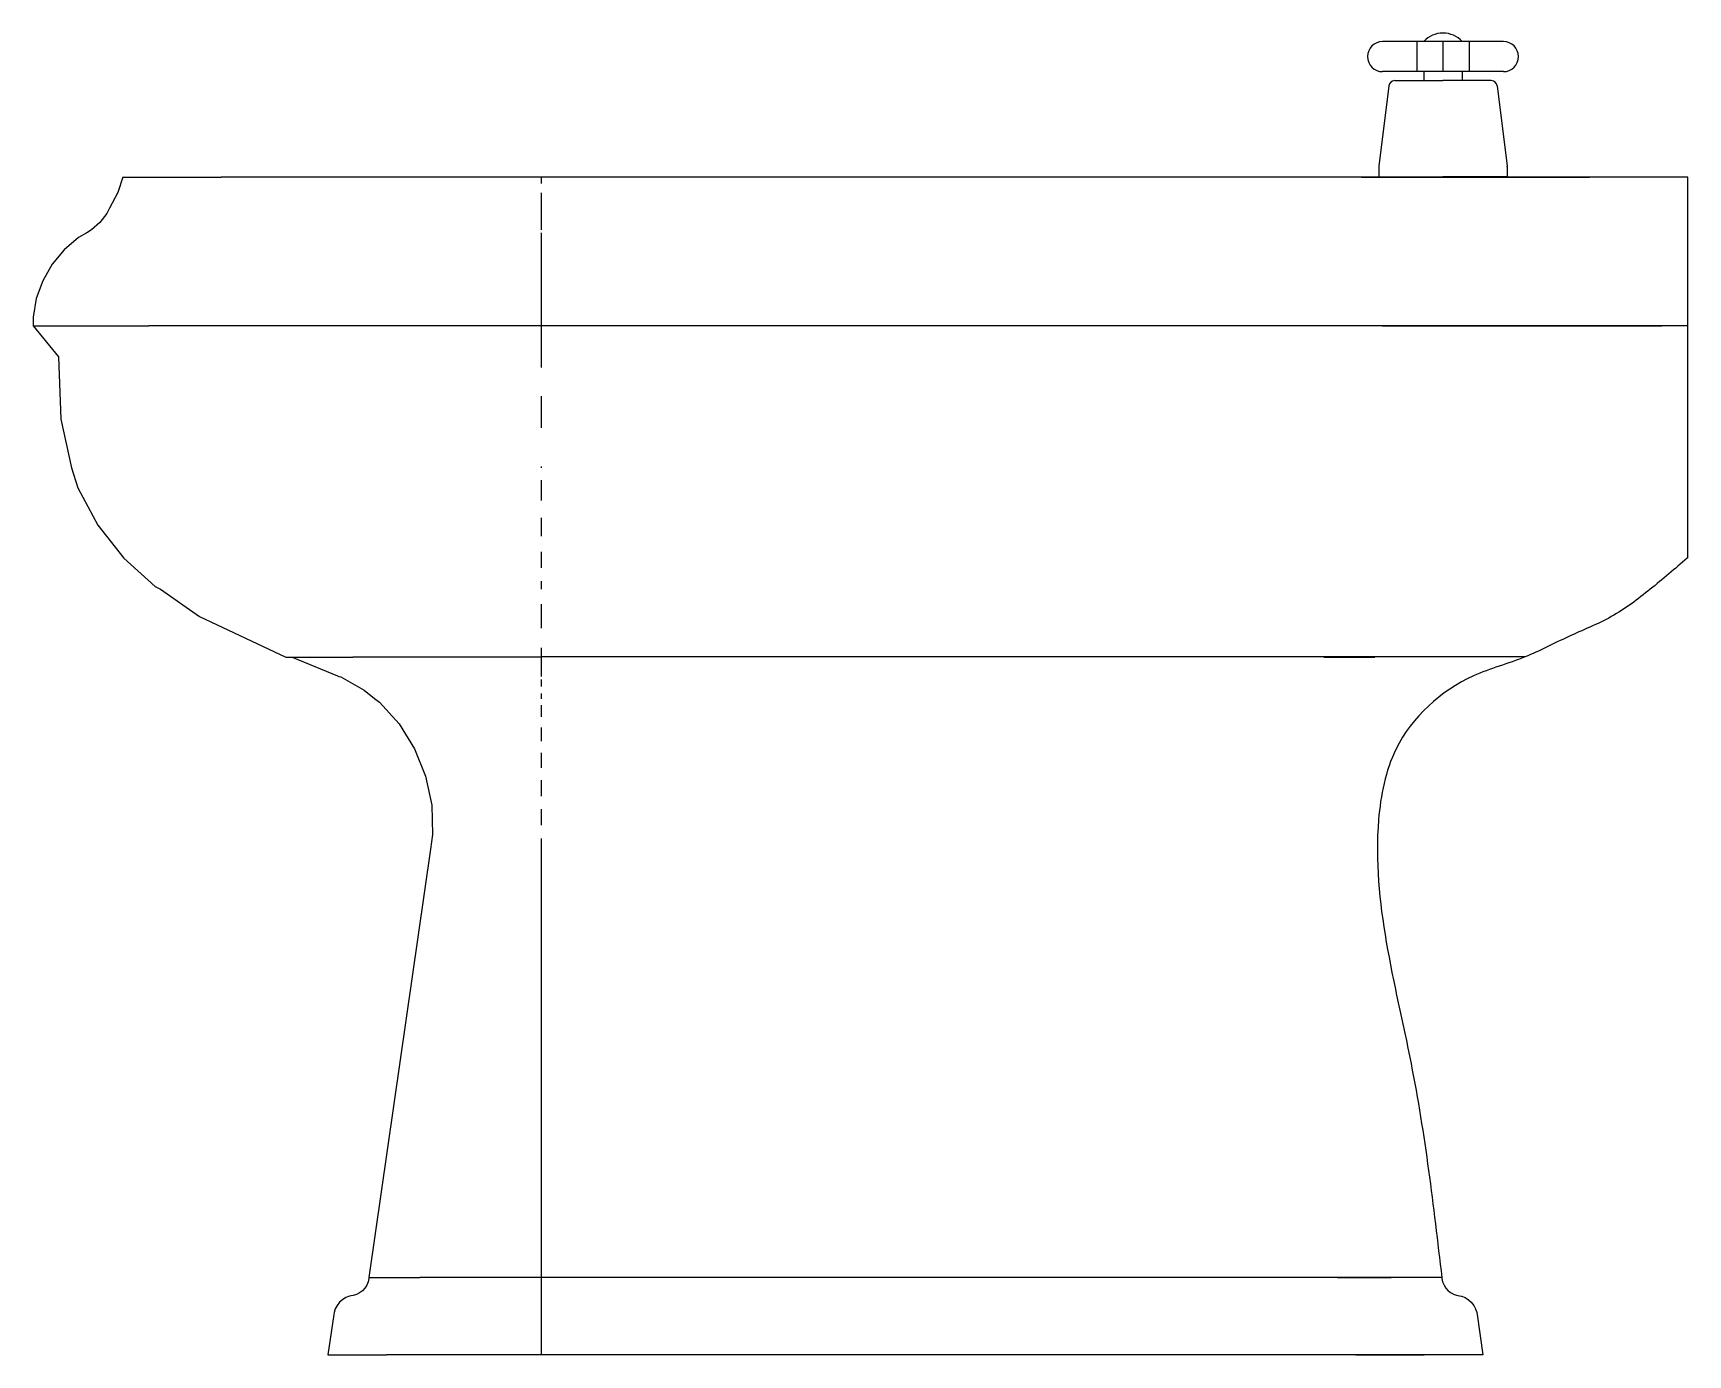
# Model space of a CAD drawing. Header units: millimetres. Extents: x -168 to 380, y 0 to 438.
import ezdxf

# ---------------------------------------------------------------- set-up
doc = ezdxf.new("R2010")
doc.units = ezdxf.units.MM
doc.layers.add('ceco.net 370', color=7, linetype='Continuous')

msp = doc.modelspace()

# ---------------------------------------------------------------- linework, layer by layer
at = {"layer": 'ceco.net 370'}
for p, q in [((318.84, 435.21), (278.84, 435.21)), ((290.18, 435.21), (290.18, 425.21)), ((298.84, 435.21), (298.84, 425.21)), ((307.5, 435.21), (307.5, 425.21)), ((318.84, 425.21), (278.84, 425.21)), ((282.85, 422.25), (298.84, 422.25)), ((292.47, 425.21), (292.47, 422.25)), ((314.84, 422.25), (298.84, 422.25)), ((305.22, 425.21), (305.22, 422.25)), ((280.87, 420.5), (277.61, 393.92)), ((316.82, 420.5), (320.08, 393.92)), ((277.59, 393.68), (277.59, 390.35)), ((277.59, 390.35), (318.93, 390.35)), ((277.59, 390.35), (298.84, 390.35)), ((320.09, 390.35), (298.84, 390.35)), ((320.09, 393.68), (320.09, 390.35))]:
    msp.add_line(p, q, dxfattribs=at)
at = {"layer": 'ceco.net 370', "linetype": 'Continuous'}
for p, q in [((-138.61, 390.3), (-140.26, 385.15)), ((-138.61, 390.3), (-127.5, 390.3)), ((-127.5, 390.3), (-106.02, 390.3)), ((-84.91, 390.3), (-106.02, 390.3)), ((-59.27, 390.3), (-84.91, 390.3)), ((-30.45, 390.3), (-59.27, 390.3)), ((0, 390.3), (-30.45, 390.3)), ((380, 390.3), (0, 390.3)), ((0, 390.3), (0, 388.18)), ((271.83, 390.3), (300.65, 390.3)), ((300.65, 390.3), (326.3, 390.3)), ((326.3, 390.3), (347.4, 390.3)), ((368.89, 390.3), (347.4, 390.3)), ((380, 390.3), (368.89, 390.3)), ((380, 384.69), (380, 390.3)), ((-140.26, 385.15), (-143, 379.93)), ((0, 385.02), (0, 379.93)), ((380, 379.93), (380, 384.69)), ((-143, 379.93), (-143.95, 378.17)), ((0, 379.93), (0, 378.17)), ((380, 378.29), (380, 379.93)), ((-146.23, 375.26), (-148.99, 372.8)), ((-143.95, 378.17), (-146.23, 375.26)), ((0, 378.17), (0, 375.26)), ((0, 375.26), (0, 372.8)), ((380, 375.37), (380, 378.29)), ((380, 372.88), (380, 375.37)), ((-153.28, 370.24), (-158.07, 366.19)), ((-150.57, 371.82), (-153.28, 370.24)), ((-148.99, 372.8), (-150.57, 371.82)), ((0, 371.82), (0, 370.24)), ((0, 370.24), (0, 366.19)), ((380, 371.82), (380, 372.88)), ((380, 370.35), (380, 371.82)), ((380, 366.33), (380, 370.35)), ((-158.07, 366.19), (-162.08, 361.37)), ((0, 366.19), (0, 361.37)), ((380, 361.54), (380, 366.33)), ((-162.08, 361.37), (-165.19, 355.94)), ((0, 361.37), (0, 355.94)), ((380, 356.12), (380, 361.54)), ((-165.19, 355.94), (-167.31, 350.04)), ((0, 355.94), (0, 350.04)), ((380, 350.23), (380, 356.12)), ((-167.31, 350.04), (-168.36, 343.88)), ((0, 350.04), (0, 343.88)), ((380, 344.07), (380, 350.23)), ((-168.36, 343.88), (-168.35, 340.94)), ((-168.35, 340.94), (-155.28, 340.94)), ((-168.35, 340.94), (-159.9, 330.73)), ((-155.28, 340.94), (-130, 340.94)), ((-104.12, 340.94), (-130, 340.94)), ((-72.67, 340.94), (-104.12, 340.94)), ((-37.33, 340.94), (-72.67, 340.94)), ((0, 340.94), (-37.33, 340.94)), ((0, 343.88), (0, 340.94)), ((380, 340.94), (0, 340.94)), ((0, 340.94), (0, 330.73)), ((278.72, 340.94), (314.06, 340.94)), ((314.06, 340.94), (345.51, 340.94)), ((345.51, 340.94), (371.39, 340.94)), ((380, 340.94), (380, 344.07)), ((380, 324.49), (380, 340.94)), ((-159.9, 330.73), (-159.22, 310.1)), ((0, 330.73), (0, 327.23)), ((380, 303.93), (380, 324.49)), ((0, 317.64), (0, 310.1)), ((-159.22, 310.1), (-155.66, 293.96)), ((0, 310.1), (0, 307.15)), ((380, 293.96), (380, 303.93)), ((-155.66, 293.96), (-153.5, 287.32)), ((0, 294.35), (0, 293.96)), ((380, 291.98), (380, 293.96)), ((380, 279.27), (380, 291.98)), ((-153.5, 287.32), (-146.94, 274.99)), ((0, 289.84), (0, 287.32)), ((0, 287.32), (0, 283.13)), ((-146.94, 274.99), (-138.34, 263.99)), ((0, 277.33), (0, 274.99)), ((0, 274.99), (0, 271.26)), ((380, 263.99), (380, 279.27)), ((-138.34, 263.99), (-127.95, 254.64)), ((0, 266.05), (0, 263.99)), ((0, 263.99), (0, 260.85)), ((-127.95, 254.64), (-126.17, 253.71)), ((-126.17, 253.71), (-113.23, 244.64)), ((0, 256.38), (0, 254.64)), ((0, 254.64), (0, 253.71)), ((0, 253.71), (0, 253.69)), ((0, 248.71), (0, 244.64)), ((-113.23, 244.64), (-84.58, 231.25)), ((0, 244.64), (0, 240.85)), ((-84.58, 231.25), (-77.03, 231.25)), ((-82.56, 231.25), (-67.53, 224.98)), ((-77.03, 231.25), (-62.43, 231.25)), ((-50, 231.25), (-62.43, 231.25)), ((-34.9, 231.25), (-50, 231.25)), ((-17.93, 231.25), (-34.9, 231.25)), ((0, 231.25), (-17.93, 231.25)), ((0, 234.24), (0, 231.25)), ((326.02, 231.27), (0, 231.27)), ((0, 231.25), (0, 224.98)), ((259.31, 231.25), (276.28, 231.25)), ((-67.53, 224.98), (-67.07, 224.79)), ((0, 224.98), (0, 224.79)), ((-67.07, 224.79), (-66.37, 224.69)), ((-66.37, 224.69), (-58.62, 220.29)), ((-58.62, 220.29), (-55.18, 217.46)), ((0, 223.8), (0, 221.5)), ((-55.18, 217.46), (-53.62, 216.34)), ((-53.62, 216.34), (-47.09, 209.08)), ((0, 219.15), (0, 217.46)), ((0, 217.46), (0, 217.38)), ((0, 215.3), (0, 211.41)), ((-47.09, 209.08), (-41.93, 200.79)), ((0, 207.9), (0, 203.42)), ((-41.93, 200.79), (-38.28, 191.73)), ((0, 199.52), (0, 194.58)), ((-38.28, 191.73), (-36.27, 182.18)), ((0, 190.41), (0, 185.17)), ((-36.27, 182.18), (-35.96, 172.43)), ((0, 180.84), (0, 175.49)), ((-35.96, 172.43), (-36.65, 167.6)), ((0, 171.09), (0, 167.6)), ((-36.65, 167.6), (-57.07, 25.61)), ((0, 167.6), (0, 25.61)), ((-58.43, 22.13), (-59.23, 21.27)), ((-57.79, 23.11), (-58.43, 22.13)), ((-57.34, 24.19), (-57.79, 23.11)), ((-57.08, 25.33), (-57.34, 24.19)), ((-57.07, 25.61), (-57.08, 25.33)), ((-57.07, 25.61), (-51.33, 25.61)), ((-51.33, 25.61), (-40.24, 25.61)), ((-32.23, 25.61), (-40.24, 25.61)), ((-22.49, 25.61), (-32.23, 25.61)), ((-11.56, 25.61), (-22.49, 25.61)), ((0, 25.61), (-11.56, 25.61)), ((298.45, 25.61), (0, 25.61)), ((0, 25.61), (0, 25.36)), ((0, 25.33), (0, 24.19)), ((0, 24.19), (0, 23.11)), ((0, 23.11), (0, 22.13)), ((0, 22.13), (0, 21.27)), ((263.88, 25.61), (273.61, 25.61)), ((273.61, 25.61), (281.62, 25.61)), ((292.72, 25.61), (281.62, 25.61)), ((298.45, 25.61), (292.72, 25.61)), ((298.45, 25.61), (298.46, 25.33)), ((298.46, 25.33), (298.72, 24.19)), ((298.72, 24.19), (299.18, 23.11)), ((299.18, 23.11), (299.81, 22.13)), ((299.81, 22.13), (300.61, 21.27)), ((-66.83, 17.43), (-67.63, 16.4)), ((-65.86, 18.29), (-66.83, 17.43)), ((-64.76, 18.98), (-65.86, 18.29)), ((-63.55, 19.47), (-64.76, 18.98)), ((-62.92, 19.6), (-63.55, 19.47)), ((-62.33, 19.68), (-62.92, 19.6)), ((-61.21, 20.02), (-62.33, 19.68)), ((-60.17, 20.56), (-61.21, 20.02)), ((-59.23, 21.27), (-60.17, 20.56)), ((0, 21.27), (0, 20.56)), ((0, 20.56), (0, 20.15)), ((0, 19.99), (0, 19.77)), ((0, 19.66), (0, 19.6)), ((0, 19.6), (0, 19.47)), ((0, 19.47), (0, 18.98)), ((0, 18.98), (0, 18.29)), ((0, 18.29), (0, 17.43)), ((0, 17.43), (0, 16.4)), ((300.61, 21.27), (301.55, 20.56)), ((301.55, 20.56), (302.6, 20.02)), ((302.6, 20.02), (303.72, 19.68)), ((303.72, 19.68), (304.3, 19.6)), ((304.3, 19.6), (304.94, 19.47)), ((304.94, 19.47), (306.15, 18.98)), ((306.15, 18.98), (307.25, 18.29)), ((307.25, 18.29), (308.22, 17.43)), ((308.22, 17.43), (309.02, 16.4)), ((-68.73, 13.4), (-70.66, 0)), ((-68.65, 14.03), (-68.73, 13.4)), ((-68.24, 15.26), (-68.65, 14.03)), ((-67.63, 16.4), (-68.24, 15.26)), ((0, 16.4), (0, 15.26)), ((0, 15.26), (0, 14.03)), ((0, 14.03), (0, 13.4)), ((0, 13.4), (0, 0)), ((309.02, 16.4), (309.63, 15.26)), ((309.63, 15.26), (310.03, 14.03)), ((310.03, 14.03), (310.12, 13.4)), ((310.12, 13.4), (312.05, 0)), ((-70.66, 0), (-64.03, 0)), ((-64.03, 0), (-51.2, 0)), ((-41.01, 0), (-51.2, 0)), ((-28.62, 0), (-41.01, 0)), ((-14.7, 0), (-28.62, 0)), ((0, 0), (-14.7, 0)), ((312.05, 0), (0, 0)), ((270.01, 0), (282.39, 0)), ((282.39, 0), (292.59, 0)), ((305.41, 0), (292.59, 0)), ((312.05, 0), (305.41, 0))]:
    msp.add_line(p, q, dxfattribs=at)
at = {"layer": 'ceco.net 370'}
for centre, radius, start, end in [((278.84, 430.21), 5, 90, 180), ((298.84, 429.28), 8.71, 42.9152, 137.0848), ((318.84, 430.21), 5, 0, 90), ((278.84, 430.21), 5, 180, 270), ((318.84, 430.21), 5, 270, 0), ((282.85, 420.25), 2, 90, 173.0142), ((314.84, 420.25), 2, 6.9859, 90), ((279.59, 393.68), 2, 173.0142, 180), ((318.09, 393.68), 2, 0, 6.9859)]:
    msp.add_arc(centre, radius, start, end, dxfattribs=at)
msp.add_open_spline([(379.72, 263.99), (375.71, 260.52), (367.71, 253.62), (354.96, 244), (340.17, 238.25), (325.51, 230.32), (303.08, 224.61), (281.97, 205.37), (272.96, 158.02), (289.75, 99.89), (295.68, 49.3), (298.45, 25.61)], degree=3, knots=[0, 0, 0, 0, 15.930449, 31.732212, 47.542837, 63.297462, 81.522141, 116.74828, 140.937373, 222.349896, 294.076016, 294.076016, 294.076016, 294.076016], dxfattribs=at)

doc.saveas('drawing.dxf')
